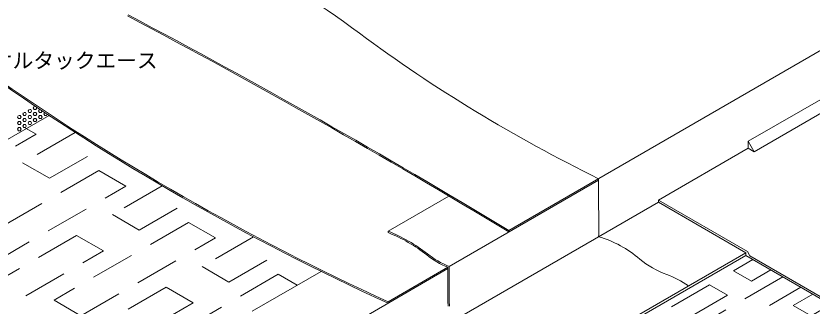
# Model space of a CAD drawing. Units: millimetres, scale not verified. Extents: x -2070 to 2070, y -1433 to 1432.
# Drawn here: x -628 to 525, y -56 to 364 of the extents above; entities that cross this region are included whole.
import ezdxf
from ezdxf.enums import TextEntityAlignment as Align

# ---------------------------------------------------------------- set-up
doc = ezdxf.new("R2010")
doc.units = ezdxf.units.MM
doc.header["$LTSCALE"] = 5
doc.linetypes.add('USER1', pattern=[19.05, 12.7, -6.35])
for name, color, linetype, lineweight in [('0-3_BOUSUI', 1, 'Continuous', 18), ('0-4_MOJI', 7, 'Continuous', 18), ('0-5_HATCH', 9, 'Continuous', 18), ('0-7_bousui2', 7, 'USER1', 9)]:
    doc.layers.add(name, color=color, linetype=linetype, lineweight=lineweight)
doc.styles.add('ＭＳ ゴシック', font='')
doc.styles.get('ＭＳ ゴシック').set_extended_font_data('MS Gothic')

msp = doc.modelspace()

# ---------------------------------------------------------------- linework, layer by layer
at = {"layer": '0-3_BOUSUI'}
for p, q in [((86.261, 53.331), (800.732, 465.831)), ((432.671, 182.331), (800.732, 394.831)), ((441.332, 167.331), (818.053, 384.831)), ((-895.812, 37.331), (-579.644, 219.871)), ((432.671, 182.331), (441.332, 167.331)), ((432.671, 172.331), (432.671, 182.331)), ((302.768, 97.331), (432.671, 172.331)), ((432.671, 172.331), (441.332, 167.331)), ((-0.341, 1.331), (216.141, 126.317)), ((-88.676, 52.331), (-0.518, 103.229)), ((-0.341, -80.669), (302.768, 94.331)), ((302.768, 94.331), (302.768, 97.331)), ((-88.676, 50.331), (-88.676, 52.331)), ((86.261, 51.331), (86.261, 53.331)), ((-285.264, -395.169), (429.207, 17.331)), ((126.098, -153.669), (429.207, 21.331)), ((-88.676, -49.669), (-2.073, 0.331)), ((-285.264, -63.169), (-185.735, -5.706)), ((-196.929, -114.169), (-2.098, -1.683)), ((-88.676, -51.669), (-88.676, -49.669))]:
    msp.add_line(p, q, dxfattribs=at)
for points in [[(302.768, 97.331), (431.805, 22.831), (435.27, 16.831), (821.517, -206.169), (823.249, -205.169), (912.51, -256.704), (917.242, -261.436), (1349.955, -511.263)], [(302.768, 94.331), (429.207, 21.331), (429.207, 17.331), (821.517, -209.169), (823.249, -208.169), (910.915, -258.783), (915.647, -263.515), (1349.955, -514.263)]]:
    msp.add_lwpolyline(points, dxfattribs=at)
for centre, radius, start, end in [((-1118.084, -997.654), 1661.7, 53.5238, 69.28389), ((-5594.313, -9348.631), 10983.088, 58.85464, 62.16419), ((-5594.313, -9348.631), 10984.8, 58.86004, 62.16419), ((1192.006, 2126.967), 2224.143, 233.5238, 243.97589), ((1407.3, 3232.819), 3609.128, 234.89748, 245.5123), ((1407.3, 3232.819), 3607.308, 234.89748, 245.49913), ((1918.336, 106.587), 1702.31, 179.26814, 181.1603), ((-382.347, 62.752), 598.796, 358.23713, 0.89607), ((-169.115, -153.249), 220.757, 51.4863, 68.63061), ((-169.085, -153.204), 218.843, 51.48526, 68.44298), ((174.432, -102.591), 152.734, 48.52825, 74.14287), ((41.208, 111.031), 118.86, 231.48526, 248.64532), ((49.207, 122.859), 131.24, 231.96864, 247.81878), ((364.963, 125.171), 144.329, 231.73502, 249.65189), ((1700.098, -21.413), 1702.31, 179.26814, 181.1603), ((2412.615, -13), 2412.999, 179.6597, 181.01747), ((267.511, -137.598), 135.928, 54.69469, 69.65189)]:
    msp.add_arc(centre, radius, start, end, dxfattribs=at)
at = {"layer": '0-5_HATCH'}
for p, q in [((-601.092, 228.47), (-602.362, 230.67)), ((-602.361, 230.671), (-601.423, 232.297)), ((-600.43, 232.87), (-599.217, 232.87)), ((-598.551, 228.471), (-597.281, 230.671)), ((-597.282, 230.67), (-598.134, 232.146)), ((-625.221, 217.473), (-624.283, 219.098)), ((-623.29, 219.672), (-621.41, 219.672)), ((-620.142, 217.472), (-621.412, 219.671)), ((-616.332, 219.671), (-617.602, 221.871)), ((-617.601, 221.872), (-616.663, 223.498)), ((-616.33, 219.672), (-613.79, 219.672)), ((-615.67, 224.071), (-613.79, 224.071)), ((-612.522, 221.871), (-613.792, 224.071)), ((-613.791, 219.672), (-612.521, 221.872)), ((-608.712, 224.071), (-609.982, 226.27)), ((-609.981, 226.272), (-609.043, 227.897)), ((-609.981, 217.473), (-608.711, 219.672)), ((-608.71, 224.071), (-606.17, 224.071)), ((-608.71, 219.672), (-606.17, 219.672)), ((-608.05, 228.47), (-606.17, 228.47)), ((-604.902, 226.27), (-606.172, 228.47)), ((-604.902, 217.472), (-606.172, 219.671)), ((-606.171, 224.072), (-604.901, 226.272)), ((-601.092, 219.671), (-602.362, 221.871)), ((-602.361, 221.872), (-601.091, 224.072)), ((-601.09, 228.47), (-598.55, 228.47)), ((-601.09, 224.071), (-598.55, 224.071)), ((-601.09, 219.672), (-598.55, 219.672)), ((-597.282, 221.871), (-598.552, 224.071)), ((-598.551, 219.672), (-597.281, 221.872)), ((-593.472, 224.071), (-594.742, 226.27)), ((-594.741, 226.272), (-593.471, 228.471)), ((-594.741, 217.473), (-593.471, 219.672)), ((-593.47, 228.47), (-592.624, 228.47)), ((-593.47, 224.071), (-590.93, 224.071)), ((-593.47, 219.672), (-590.93, 219.672)), ((-589.662, 217.472), (-590.932, 219.671)), ((-590.931, 224.072), (-589.661, 226.272)), ((-589.662, 226.27), (-589.877, 226.644)), ((-585.852, 219.671), (-587.122, 221.871)), ((-587.121, 221.872), (-585.892, 224.001)), ((-585.85, 219.672), (-583.31, 219.672)), ((-583.311, 219.672), (-582.216, 221.569)), ((-623.952, 215.272), (-625.222, 217.472)), ((-623.952, 206.473), (-625.222, 208.673)), ((-625.221, 208.674), (-623.951, 210.874)), ((-623.95, 215.272), (-621.41, 215.272)), ((-623.95, 210.873), (-621.41, 210.873)), ((-620.142, 208.673), (-621.412, 210.873)), ((-621.411, 215.273), (-620.141, 217.473)), ((-621.411, 206.474), (-620.141, 208.674)), ((-616.332, 210.873), (-617.602, 213.072)), ((-617.601, 213.073), (-616.331, 215.273)), ((-616.33, 215.272), (-613.79, 215.272)), ((-616.33, 210.873), (-613.79, 210.873)), ((-612.522, 213.072), (-613.792, 215.272)), ((-613.791, 210.874), (-612.521, 213.073)), ((-608.712, 215.272), (-609.982, 217.472)), ((-608.712, 206.473), (-609.982, 208.673)), ((-609.981, 208.674), (-608.711, 210.874)), ((-608.71, 215.272), (-606.17, 215.272)), ((-608.71, 210.873), (-606.17, 210.873)), ((-604.902, 208.673), (-606.172, 210.873)), ((-606.171, 215.273), (-604.901, 217.473)), ((-606.171, 206.474), (-604.901, 208.674)), ((-601.092, 210.873), (-602.362, 213.072)), ((-602.361, 213.073), (-601.091, 215.273)), ((-601.09, 215.272), (-598.55, 215.272)), ((-601.09, 210.873), (-598.55, 210.873)), ((-597.282, 213.072), (-598.552, 215.272)), ((-598.551, 210.874), (-597.281, 213.073)), ((-593.472, 215.272), (-594.742, 217.472)), ((-593.47, 215.272), (-590.93, 215.272)), ((-590.931, 215.273), (-589.661, 217.473)), ((-623.952, 197.674), (-625.222, 199.874)), ((-625.221, 199.875), (-623.951, 202.075)), ((-623.95, 206.473), (-621.41, 206.473)), ((-623.95, 202.074), (-621.41, 202.074)), ((-623.95, 197.675), (-621.41, 197.675)), ((-620.142, 199.874), (-621.412, 202.074)), ((-621.411, 197.675), (-620.141, 199.875)), ((-616.332, 202.074), (-617.602, 204.273)), ((-617.601, 204.275), (-616.331, 206.474)), ((-616.33, 206.473), (-613.79, 206.473)), ((-616.33, 202.074), (-613.79, 202.074)), ((-612.522, 204.273), (-613.792, 206.473)), ((-613.791, 202.075), (-612.521, 204.275)), ((-608.71, 206.473), (-606.17, 206.473))]:
    msp.add_line(p, q, dxfattribs=at)
at = {"layer": '0-7_bousui2'}
for points in [[(-808.372, 88.814), (-793.216, 80.064), (-598.361, 192.564), (-613.516, 201.314)], [(-541.774, 195.235), (-617.846, 151.314), (-578.875, 128.814), (-504.597, 171.699)], [(-415.772, 117.982), (-487.942, 76.314), (-448.971, 53.814), (-376.788, 95.49)], [(-283.594, 44.295), (-358.039, 1.314), (-319.067, -21.186), (-242.665, 22.925)], [(439.6, 11.331), (411.29, -5.013), (437.271, -20.013), (465.58, -3.669)], [(-220.341, -25.686), (-247.62, -9.936), (-442.476, -122.436), (-403.505, -144.936), (-360.431, -120.067)], [(482.901, -13.669), (354.999, -87.513), (380.979, -102.513), (508.882, -28.669)], [(526.202, -38.669), (497.893, -55.013), (523.874, -70.013), (552.183, -53.669)]]:
    msp.add_lwpolyline(points, dxfattribs=at)
for points in [[(-468.457, 117.564), (-507.428, 140.064), (-702.284, 27.564), (-663.313, 5.064)], [(-338.553, 42.564), (-377.524, 65.064), (-572.38, -47.436), (-533.409, -69.936)], [(-500.933, 23.814), (-539.904, 46.314), (-734.76, -66.186), (-695.789, -88.686)], [(-371.029, -51.186), (-410, -28.686), (-604.856, -141.186), (-565.885, -163.686)], [(402.63, -40.013), (376.649, -25.013), (246.745, -100.013), (272.726, -115.013)]]:
    msp.add_lwpolyline(points, close=True, dxfattribs=at)

# ---------------------------------------------------------------- texts
at = {"layer": '0-4_MOJI', "style": 'ＭＳ ゴシック'}
msp.add_text('オルタックエース', height=21.99, dxfattribs=at).set_placement((-662.292, 281.592), align=Align.BOTTOM_LEFT)

doc.saveas('drawing.dxf')
